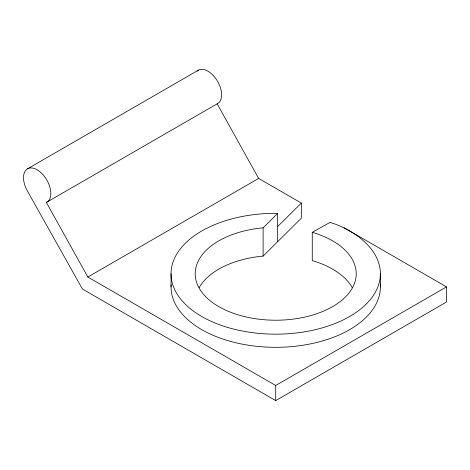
<?xml version="1.0" encoding="UTF-8"?>
<svg xmlns="http://www.w3.org/2000/svg" width="470" height="470" viewBox="0 0 470 470"><rect width="100%" height="100%" fill="white"/><g stroke="black" fill="none" stroke-linecap="round" stroke-linejoin="round"><path stroke-width="0.7" d="M312.262 232.321A80.511 46.483 0 0 1 332.637 306.605A80.511 46.483 0 0 1 203.974 294.843A80.511 46.483 0 0 1 263.112 227.827L277.658 213.398L275.708 213.309A104.663 60.43 0 0 0 176.168 292.411A104.663 60.43 0 0 0 337.231 322.626A104.663 60.43 0 0 0 337.231 224.854L330.128 222.339L312.262 232.321L312.262 260.591A80.511 46.483 0 0 1 352.283 287.64M277.658 226.546L301.329 203.069L258.629 178.424L217.158 103.835L219.002 102.619A19.323 11.157 60 0 0 216.112 79.013A19.323 11.157 60 0 0 197.083 71.129M199.139 287.64A80.511 46.483 0 0 1 263.112 256.097L301.329 218.192L301.329 203.069M446.5 286.888L275.708 385.494L87.837 277.024L46.371 202.441L48.21 201.225A19.323 11.157 60 0 0 45.766 178.277A19.323 11.157 60 0 0 27.013 169.141A19.323 11.157 60 0 0 27.501 191.143L82.415 289.015L275.708 400.61L446.5 302.004L446.5 286.888L344.028 227.721M27.636 168.754L198.428 70.148M46.371 202.441L217.158 103.835M87.837 277.024L258.629 178.424M380.377 273.74L380.377 286.888M277.658 213.398L277.658 241.668M275.708 385.494L275.708 400.61M263.112 227.827L263.112 256.097M171.045 273.74L171.045 286.888M380.254 283.968A104.663 60.43 0 0 1 276.342 347.312A104.663 60.43 0 0 1 171.115 284.703"/></g></svg>
